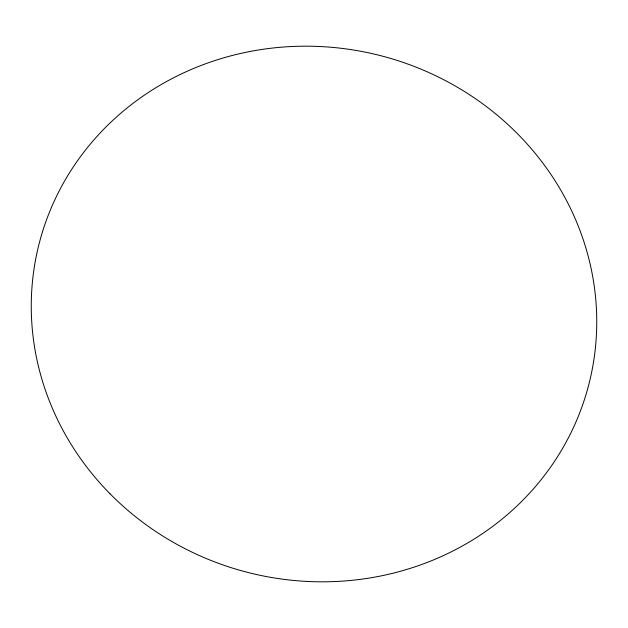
<?xml version="1.0" encoding="UTF-8"?>
<svg xmlns="http://www.w3.org/2000/svg" width="628" height="628" viewBox="0 0 628 628"><rect width="100%" height="100%" fill="white"/><g stroke="black" fill="none" stroke-linecap="round" stroke-linejoin="round"><path stroke-width="0.94" d="M109.971 493.702A283.715 266.774 14.1 0 0 585.532 396.119A283.715 266.774 14.1 0 0 246.506 52.179A283.715 266.774 14.1 0 0 109.971 493.702"/></g></svg>
